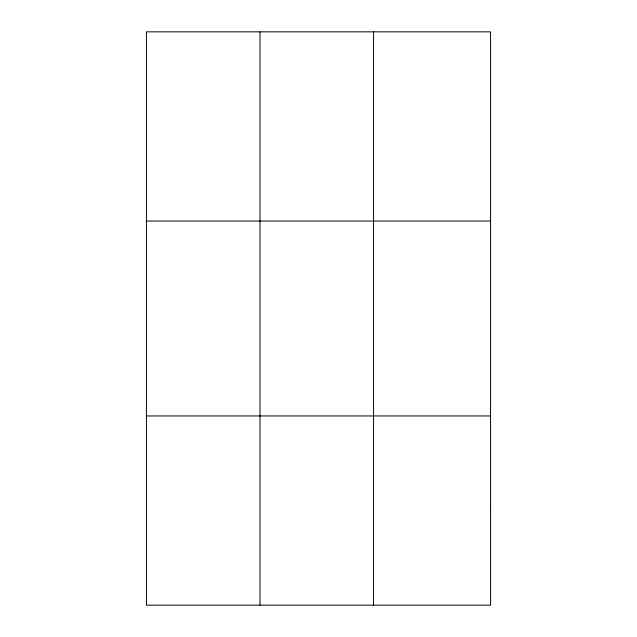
<?xml version="1.0" encoding="UTF-8"?>
<svg xmlns="http://www.w3.org/2000/svg" width="637" height="637" viewBox="0 0 637 637"><rect width="100%" height="100%" fill="white"/><g stroke="black" fill="none" stroke-linecap="round" stroke-linejoin="round"><path stroke-width="0.96" d="M260 605.15L260 31.85M373.561 605.15L373.561 31.85M146.438 221.039L490.562 221.039M146.438 415.961L490.562 415.961M490.562 510.556L490.562 605.15L146.438 605.15L146.438 31.85L490.562 31.85L490.562 510.556"/></g></svg>
